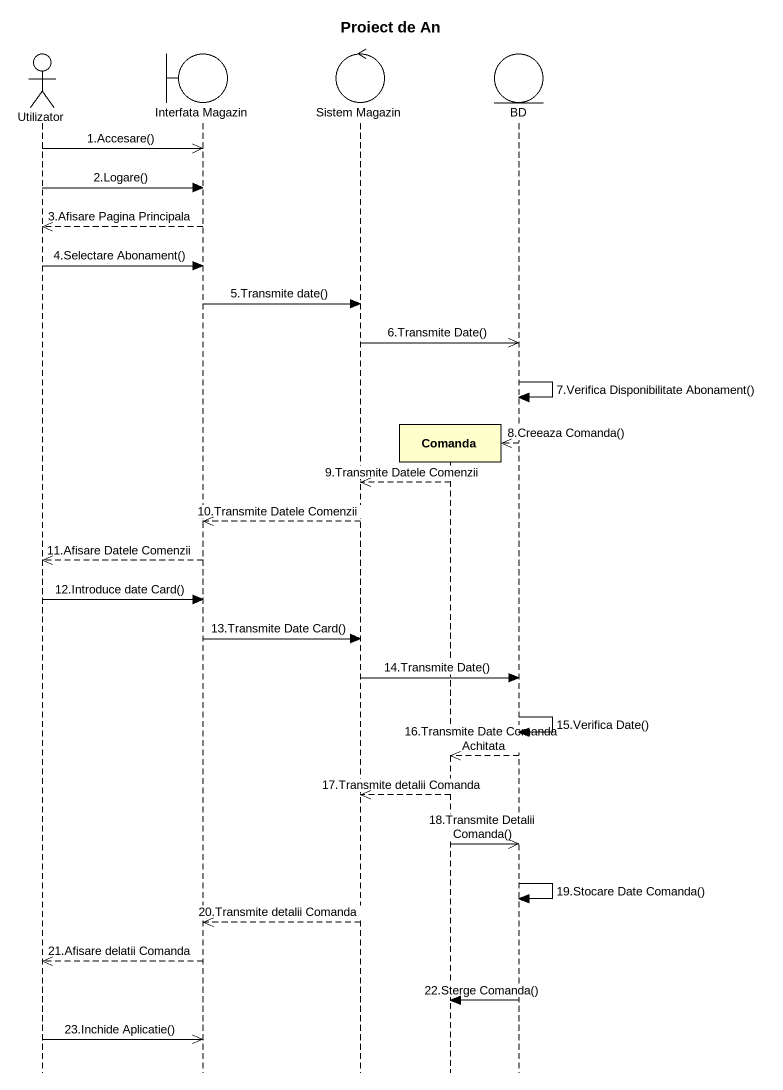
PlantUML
@startuml
title Proiect de An
hide footbox
actor Utilizator
boundary "Interfata Magazin" as Interfata_Magazin
control "Sistem Magazin" as Sistem_Magazin
participant Comanda
entity BD

Utilizator ->> Interfata_Magazin : 1.Accesare()
Utilizator -> Interfata_Magazin : 2.Logare()
Interfata_Magazin -->> Utilizator : 3.Afisare Pagina Principala
Utilizator -> Interfata_Magazin : 4.Selectare Abonament()
Interfata_Magazin -> Sistem_Magazin : 5.Transmite date()
Sistem_Magazin ->> BD : 6.Transmite Date()
BD -> BD : 7.Verifica Disponibilitate Abonament()
BD -->> Comanda ** : 8.Creeaza Comanda()
Comanda -->> Sistem_Magazin : 9.Transmite Datele Comenzii
Sistem_Magazin -->> Interfata_Magazin : 10.Transmite Datele Comenzii
Interfata_Magazin -->> Utilizator : 11.Afisare Datele Comenzii
Utilizator -> Interfata_Magazin : 12.Introduce date Card()
Interfata_Magazin -> Sistem_Magazin : 13.Transmite Date Card()
Sistem_Magazin -> BD : 14.Transmite Date()
BD -> BD : 15.Verifica Date()
BD -->> Comanda : 16.Transmite Date Comanda Achitata
Comanda -->> Sistem_Magazin : 17.Transmite detalii Comanda
Comanda ->> BD : 18.Transmite Detalii Comanda()
BD -> BD : 19.Stocare Date Comanda()
Sistem_Magazin -->> Interfata_Magazin : 20.Transmite detalii Comanda
Interfata_Magazin -->> Utilizator : 21.Afisare delatii Comanda
BD -> Comanda : 22.Sterge Comanda()
Utilizator ->> Interfata_Magazin : 23.Inchide Aplicatie()
@enduml
